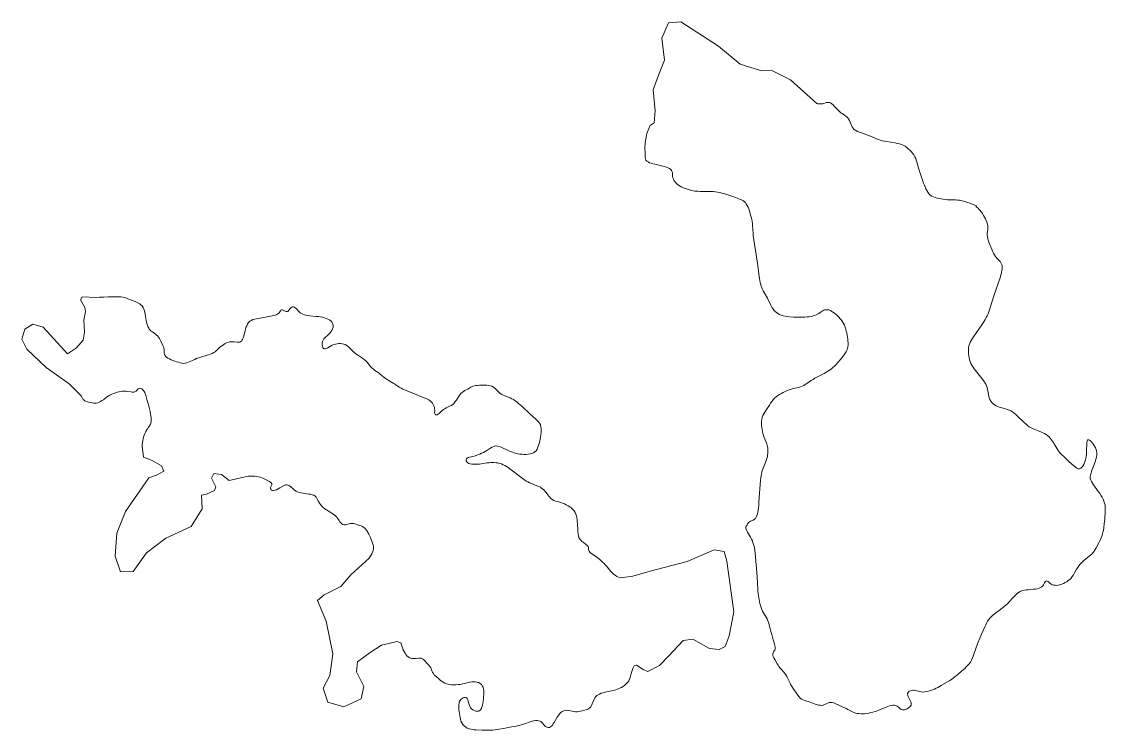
# Model space of a CAD drawing. Header units: metres. Extents: x 793723 to 812165, y 297650 to 314276.
# Drawn here: x 803289 to 804510, y 306993 to 307792 of the extents above; entities that cross this region are included whole.
import ezdxf

# ---------------------------------------------------------------- set-up
doc = ezdxf.new("R2010")
doc.units = ezdxf.units.M

msp = doc.modelspace()

# ---------------------------------------------------------------- linework, layer by layer
at = {"linetype": 'Continuous', "lineweight": 13}
for points in [[(803996.52, 307673.09), (803997.52, 307674.76), (804001.86, 307677.64), (804003.16, 307691.04), (804000.77, 307714.71), (804006.63, 307731.21), (804013.38, 307748.16), (804010.42, 307772.94), (804018.06, 307790.33), (804031.86, 307791.69), (804074.54, 307763.91), (804098.84, 307743.71), (804121.67, 307736.79), (804135.25, 307736.16), (804155.74, 307726.14), (804185.18, 307699.54), (804186.52, 307699.1), (804188.41, 307698.88), (804190.3, 307698.88), (804191.86, 307699.11), (804196.31, 307700.45), (804197.75, 307700.67), (804199.2, 307700.56), (804200.76, 307700.02), (804202.21, 307699.02), (804203.66, 307697.81), (804204.99, 307696.48), (804209.35, 307691.74), (804210.91, 307690.3), (804212.47, 307688.98), (804213.81, 307687.98), (804216.59, 307686.11), (804218.26, 307684.9), (804219.71, 307683.46), (804220.94, 307682.02), (804221.95, 307680.26), (804222.73, 307678.38), (804224.18, 307674.73)], [(804029.28, 307607.44), (804027.94, 307608.54), (804026.6, 307609.76), (804025.49, 307611.08), (804024.59, 307612.41), (804023.7, 307613.95), (804023.03, 307615.5), (804022.69, 307617.27), (804022.46, 307620.81), (804022.12, 307622.47), (804021.56, 307623.91), (804020.56, 307625.01), (804019.22, 307626.01), (804017.55, 307626.78), (804015.66, 307627.55), (804013.65, 307628.21), (804011.54, 307628.75), (804002.74, 307630.84), (804000.52, 307631.38), (803998.51, 307632.04), (803996.62, 307632.7), (803994.95, 307633.59), (803993.5, 307634.47), (803992.49, 307635.68), (803991.93, 307637.01), (803991.71, 307638.45), (803991.71, 307640.11), (803991.7, 307643.65), (803991.35, 307649.18), (803991.35, 307651.06), (803991.56, 307653.16), (803991.78, 307655.16), (803992.77, 307661.47), (803993.21, 307663.46), (803993.65, 307665.45), (803994.31, 307667.56), (803995.75, 307671.32), (803996.52, 307673.09)], [(804224.18, 307674.73), (804224.97, 307673.07), (804226.08, 307671.63), (804227.53, 307670.2), (804229.32, 307669.1), (804231.21, 307667.99), (804233.33, 307667.11), (804235.44, 307666.23), (804244.57, 307663.05), (804246.8, 307662.17), (804252.71, 307659.63), (804254.71, 307658.86), (804256.6, 307658.09), (804259.05, 307657.44), (804261.39, 307657), (804263.84, 307656.45), (804273.63, 307655.03), (804275.97, 307654.49), (804278.31, 307653.94), (804280.65, 307653.28), (804282.77, 307652.4), (804284.77, 307651.19), (804286.67, 307649.86), (804288.34, 307648.43), (804290.01, 307646.77), (804291.68, 307645.12), (804293.13, 307643.24), (804294.47, 307641.36), (804295.7, 307639.37), (804296.71, 307637.38), (804297.38, 307635.61), (804297.94, 307633.84), (804299.51, 307627.87), (804300.19, 307625.55), (804301.64, 307621.02), (804303.1, 307616.48), (804304.78, 307611.95), (804305.56, 307609.74)], [(804109.91, 307576.42), (804109.24, 307578.52), (804108.46, 307580.51), (804107.67, 307582.5), (804106.78, 307584.38), (804105.77, 307586.15), (804104.66, 307587.69), (804103.32, 307589.02), (804101.87, 307590.01), (804100.42, 307590.67), (804098.86, 307591.33), (804095.52, 307592.65), (804091.73, 307594.19), (804089.51, 307594.96), (804087.28, 307595.73), (804085.05, 307596.5), (804080.49, 307597.93), (804078.15, 307598.48), (804075.81, 307599.03), (804073.36, 307599.46), (804071.02, 307599.9), (804068.58, 307600.12), (804066.13, 307600.22), (804063.68, 307600.21), (804056.22, 307600.31), (804053.78, 307600.3), (804051.33, 307600.41), (804049.55, 307600.51), (804047.77, 307600.73), (804045.99, 307600.95), (804043.76, 307601.5), (804041.53, 307602.04), (804039.3, 307602.7), (804037.08, 307603.47), (804035.07, 307604.24), (804032.96, 307605.23), (804031.06, 307606.23), (804029.28, 307607.44)], [(804305.56, 307609.74), (804306.46, 307607.53), (804307.35, 307605.32), (804308.25, 307603.22), (804309.37, 307601.23), (804310.48, 307599.35), (804311.71, 307597.69), (804313.16, 307596.14), (804314.94, 307595.04), (804316.84, 307594.05), (804318.84, 307593.28), (804320.96, 307592.73), (804323.19, 307592.3), (804325.52, 307591.86), (804327.86, 307591.53), (804330.2, 307591.2), (804332.54, 307590.99), (804334.76, 307590.88), (804341.44, 307590.68), (804343.77, 307590.57), (804346.22, 307590.25), (804349.01, 307589.7), (804352.01, 307588.93), (804355.02, 307587.94), (804357.91, 307586.95), (804360.48, 307585.96), (804362.59, 307585.19), (804364.15, 307584.42), (804365.15, 307583.87), (804365.38, 307583.65), (804365.04, 307583.54), (804364.82, 307583.43), (804364.82, 307583.21), (804365.05, 307582.88), (804366.16, 307581.99), (804367.05, 307581.33), (804368.06, 307580.34), (804369.17, 307579.12)], [(804159.26, 307458.68), (804154.36, 307459), (804151.91, 307459.22), (804149.57, 307459.54), (804147.24, 307459.98), (804145.01, 307460.64), (804143, 307461.52), (804141.22, 307462.51), (804139.66, 307463.62), (804138.21, 307465.05), (804136.87, 307466.49), (804135.64, 307468.14), (804134.53, 307469.91), (804133.52, 307471.9), (804129.61, 307479.86), (804128.49, 307481.96), (804124.92, 307488.37), (804123.8, 307490.58), (804122.9, 307492.79), (804122.12, 307495.11), (804121.56, 307497.44), (804120.99, 307499.76), (804120.66, 307502.19), (804119.98, 307507.06), (804118.73, 307516.9), (804118.05, 307521.77), (804117.37, 307526.53), (804114.89, 307540.91), (804114.1, 307545.67), (804113.53, 307550.53), (804113.31, 307552.86), (804112.73, 307561.93), (804112.61, 307564.25), (804112.27, 307566.47), (804111.93, 307568.46), (804111.6, 307570.45), (804111.03, 307572.44), (804109.91, 307576.42)], [(804369.17, 307579.12), (804370.51, 307577.24), (804371.96, 307575.26), (804373.19, 307573.16), (804374.31, 307571.28), (804375.31, 307569.4), (804376.32, 307567.52), (804377.1, 307565.53), (804377.66, 307563.54), (804378, 307561.55), (804378.12, 307559.45), (804377.9, 307557.45), (804377.47, 307553.25), (804377.47, 307551.03), (804377.7, 307549.15), (804378.04, 307547.16), (804378.6, 307545.17), (804379.27, 307543.18), (804379.94, 307541.19), (804382.4, 307535), (804383.41, 307532.79), (804384.31, 307530.69), (804385.42, 307528.7), (804386.65, 307526.82), (804387.88, 307525.27), (804390.56, 307522.63), (804391.78, 307521.19), (804392.79, 307519.86), (804393.57, 307518.32), (804394.02, 307516.66), (804394.13, 307514.89), (804394.14, 307513.01), (804393.81, 307511.01), (804393.48, 307509.02), (804392.93, 307507.03), (804392.38, 307504.92), (804391.83, 307502.93), (804390.39, 307498.61)], [(804390.39, 307498.61), (804386.63, 307487.87), (804385.19, 307483.55), (804383.65, 307478.79), (804381.55, 307471.59), (804380, 307466.94), (804379.23, 307464.61), (804378.34, 307462.29), (804377.35, 307460.07), (804376.24, 307457.97), (804375.02, 307455.97), (804373.8, 307453.87), (804371.25, 307449.99), (804364.38, 307440.12), (804361.71, 307436.24), (804360.38, 307434.25), (804359.27, 307432.25), (804358.17, 307430.26), (804357.28, 307428.16), (804356.62, 307426.05), (804356.29, 307423.84), (804356.07, 307421.73), (804356.08, 307419.41), (804356.31, 307417.2), (804356.53, 307414.98), (804356.98, 307412.77), (804357.54, 307410.56), (804358.22, 307408.46), (804359, 307406.36), (804360.12, 307404.26), (804361.35, 307402.27), (804362.69, 307400.28), (804364.14, 307398.4), (804370.28, 307390.89), (804371.73, 307389.02), (804373.18, 307387.03), (804374.41, 307385.15), (804375.63, 307383.05)], [(803360.97, 307465.02), (803360.19, 307469.45), (803355.27, 307478.07), (803357.15, 307481.39), (803373.29, 307480.77), (803376.74, 307480.99), (803381.52, 307481.23), (803386.31, 307481.46), (803391.09, 307481.58), (803393.54, 307481.59), (803395.88, 307481.59), (803398.32, 307481.49), (803400.55, 307481.38), (803402.89, 307481.05), (803405.11, 307480.51), (803406.89, 307479.96), (803408.68, 307479.3), (803416.81, 307476), (803418.92, 307475.12), (803420.48, 307474.35), (803421.93, 307473.46), (803423.27, 307472.47), (803424.61, 307471.15), (803425.61, 307469.49), (803426.51, 307467.72), (803427.18, 307465.73), (803427.63, 307463.74), (803428.65, 307457.21), (803429.1, 307455.22), (803429.54, 307453.23), (803429.99, 307451.35), (803430.56, 307449.47), (803431.23, 307447.81), (803432.01, 307446.15), (803432.68, 307445.05), (803433.46, 307444.05), (803434.69, 307442.84), (803436.14, 307441.85)], [(803553.49, 307456.73), (803555.72, 307457.17), (803569.29, 307459.53), (803571.4, 307459.87), (803573.18, 307460.31), (803574.96, 307460.76), (803576.52, 307461.43), (803577.74, 307462.09), (803578.52, 307462.76), (803579.18, 307463.54), (803579.96, 307464.64), (803580.62, 307465.64), (803581.18, 307466.53), (803581.84, 307466.97), (803582.73, 307466.97), (803583.63, 307466.53), (803585.74, 307465.32), (803586.75, 307464.88), (803587.86, 307464.77), (803588.53, 307465), (803589.08, 307465.44), (803589.97, 307466.22), (803591.52, 307468.1), (803592.41, 307468.99), (803593.3, 307469.77), (803594.3, 307470.1), (803595.3, 307470.1), (803596.3, 307469.77), (803597.31, 307469.11), (803598.42, 307468.23), (803601.66, 307464.69), (803602.88, 307463.48), (803604.22, 307462.49), (803605.78, 307461.72), (803607.67, 307461.06), (803609.57, 307460.62), (803611.57, 307460.29), (803613.68, 307460.07)], [(803400.57, 307374.82), (803398.57, 307374.37), (803396.57, 307373.81), (803394.46, 307373.14), (803392.46, 307372.47), (803390.34, 307371.58), (803388.34, 307370.58), (803386.45, 307369.58), (803384.56, 307368.36), (803380.9, 307365.48), (803379.34, 307364.37), (803377.79, 307363.37), (803376.23, 307362.59), (803374.56, 307362.03), (803372.45, 307361.69), (803370.34, 307361.69), (803368.22, 307361.8), (803366.11, 307362.23), (803363.99, 307362.78), (803361.99, 307363.44), (803360.21, 307364.32), (803359.2, 307365.09), (803358.31, 307365.87), (803357.42, 307367.08), (803356.08, 307369.73), (803342.47, 307383.31), (803316.39, 307401.84), (803294.64, 307422.49), (803288.83, 307433.65), (803292.37, 307445.06), (803301.25, 307450.5), (803312.95, 307447.21), (803340.39, 307417.06), (803350.61, 307423.94), (803358.27, 307432.48), (803359.58, 307441.45), (803358.77, 307454.95), (803360.97, 307465.02)], [(803613.68, 307460.07), (803620.92, 307459.43), (803623.37, 307459.21), (803625.82, 307458.89), (803628.15, 307458.45), (803630.27, 307457.9), (803632.27, 307457.13), (803634.17, 307456.25), (803636.06, 307455.15), (803637.62, 307453.93), (803638.96, 307452.5), (803639.74, 307450.95), (803640.08, 307449.29), (803639.86, 307447.41), (803639.31, 307445.53), (803638.42, 307443.64), (803637.32, 307441.87), (803635.98, 307440.21), (803634.65, 307438.88), (803630.66, 307435.22), (803629.43, 307434), (803628.55, 307432.67), (803627.88, 307431), (803627.55, 307429.23), (803627.56, 307427.57), (803627.9, 307425.91), (803628.34, 307424.48), (803629.01, 307423.37), (803629.91, 307422.71), (803631.02, 307422.71), (803632.35, 307423.16), (803633.8, 307423.94), (803637.02, 307425.82), (803638.8, 307426.82), (803640.58, 307427.6), (803642.47, 307428.16), (803644.36, 307428.5), (803646.25, 307428.72)], [(804220.07, 307433.81), (804219.73, 307436.14), (804219.39, 307438.35), (804218.94, 307440.67), (804218.49, 307442.88), (804217.82, 307445.09), (804217.14, 307447.31), (804216.36, 307449.41), (804215.35, 307451.4), (804214.24, 307453.28), (804213.01, 307455.04), (804211.56, 307456.7), (804210.11, 307458.36), (804208.55, 307459.9), (804207.1, 307461.34), (804205.65, 307462.66), (804203.98, 307463.87), (804202.19, 307465.09), (804200.52, 307465.97), (804198.74, 307466.63), (804197.07, 307466.96), (804195.51, 307466.95), (804193.96, 307466.73), (804192.51, 307466.17), (804191.29, 307465.39), (804188.84, 307463.62), (804187.51, 307462.73), (804186.07, 307461.84), (804184.4, 307461.06), (804182.73, 307460.4), (804180.95, 307459.84), (804178.73, 307459.28), (804176.39, 307458.94), (804174.06, 307458.72), (804171.61, 307458.6), (804166.71, 307458.59), (804164.15, 307458.58), (804159.26, 307458.68)], [(803497.84, 307415.54), (803499.84, 307416.21), (803501.73, 307416.88), (803503.51, 307417.66), (803505.29, 307418.55), (803506.85, 307419.55), (803508.07, 307420.66), (803510.4, 307422.99), (803511.84, 307424.21), (803513.4, 307425.43), (803515.06, 307426.65), (803516.62, 307427.65), (803518.17, 307428.65), (803519.73, 307429.43), (803521.4, 307430.09), (803523.07, 307430.54), (803524.85, 307430.77), (803526.51, 307430.88), (803528.41, 307430.77), (803531.86, 307430.34), (803533.41, 307430.23), (803534.75, 307430.35), (803535.97, 307430.9), (803536.64, 307431.46), (803537.19, 307432.12), (803537.75, 307433.23), (803538.3, 307434.56), (803538.74, 307435.89), (803541.06, 307444.52), (803541.72, 307446.74), (803542.61, 307448.84), (803543.49, 307450.73), (803544.6, 307452.5), (803545.93, 307453.94), (803547.6, 307454.94), (803549.38, 307455.72), (803551.38, 307456.28), (803553.49, 307456.73)], [(803436.14, 307441.85), (803437.7, 307440.86), (803439.26, 307439.75), (803440.59, 307438.65), (803441.93, 307437.43), (803443.16, 307436), (803444.16, 307434.56), (803445.06, 307433.02), (803445.84, 307431.47), (803448.08, 307426.72), (803448.75, 307425.17), (803449.2, 307423.51), (803449.53, 307422.29), (803449.65, 307421.08), (803449.65, 307418.31), (803449.77, 307416.98), (803450.11, 307415.76), (803450.89, 307414.55), (803452.11, 307413.45), (803453.67, 307412.45), (803455.35, 307411.46), (803457.24, 307410.58), (803459.24, 307409.81), (803461.36, 307409.04), (803463.48, 307408.27), (803465.48, 307407.61), (803467.37, 307407.06), (803469.38, 307406.62), (803471.27, 307406.41), (803473.16, 307406.52), (803474.94, 307406.97), (803476.83, 307407.64), (803478.61, 307408.42), (803482.28, 307410.2), (803484.05, 307410.97), (803485.94, 307411.75), (803489.84, 307413.09), (803497.84, 307415.54)], [(804145.32, 307372.56), (804147.44, 307373.67), (804149.66, 307374.67), (804151.77, 307375.67), (804153.99, 307376.56), (804156.22, 307377.23), (804158.44, 307377.9), (804164.78, 307379.35), (804166.78, 307379.91), (804168.67, 307380.69), (804170.45, 307381.47), (804172.23, 307382.47), (804173.9, 307383.58), (804179.01, 307387.13), (804181.01, 307388.35), (804183.01, 307389.57), (804185.12, 307390.69), (804193.56, 307395.13), (804195.56, 307396.24), (804197.68, 307397.46), (804199.68, 307398.69), (804201.56, 307400.02), (804203.34, 307401.68), (804205.12, 307403.35), (804206.89, 307405.12), (804208.56, 307406.9), (804211.78, 307410.67), (804214.77, 307414.44), (804215.99, 307416.1), (804217.21, 307417.76), (804218.21, 307419.42), (804219.1, 307421.2), (804219.76, 307422.97), (804220.2, 307425.07), (804220.42, 307427.17), (804220.41, 307429.39), (804220.3, 307431.6), (804220.07, 307433.81)], [(803646.25, 307428.72), (803648.25, 307428.73), (803650.14, 307428.62), (803651.92, 307428.18), (803653.71, 307427.63), (803655.49, 307426.53), (803657.27, 307425.21), (803658.95, 307423.66), (803662.18, 307420.35), (803663.85, 307418.8), (803665.64, 307417.26), (803667.53, 307415.94), (803673.21, 307412.19), (803675.11, 307410.86), (803676.78, 307409.43), (803678.23, 307407.88), (803682.25, 307402.91), (803683.7, 307401.25), (803685.37, 307399.82), (803687.04, 307398.5), (803690.72, 307395.96), (803692.51, 307394.53), (803697.97, 307390.22), (803699.86, 307388.9), (803701.87, 307387.58), (803703.87, 307386.25), (803708.55, 307383.61), (803710.56, 307382.39), (803714.57, 307379.75), (803716.58, 307378.54), (803718.58, 307377.43), (803720.03, 307376.77), (803721.37, 307376.22), (803724.26, 307375.12), (803728.72, 307373.36), (803735.4, 307370.5), (803739.74, 307368.63), (803744.76, 307366.65)], [(803431.82, 307334.39), (803432.82, 307335.61), (803433.49, 307336.72), (803434.04, 307337.82), (803434.37, 307339.15), (803434.7, 307341.03), (803434.81, 307343.14), (803434.69, 307345.24), (803434.35, 307347.45), (803434.01, 307349.66), (803433.56, 307351.99), (803432.44, 307356.63), (803431.32, 307361.28), (803430.08, 307365.81), (803428.74, 307370.12), (803428.06, 307372.11), (803427.5, 307373.44), (803426.94, 307374.66), (803426.27, 307375.76), (803425.38, 307376.76), (803424.27, 307377.53), (803423.26, 307378.08), (803422.15, 307378.3), (803421.26, 307378.18), (803420.26, 307377.74), (803419.48, 307376.96), (803418.71, 307375.97), (803417.93, 307375.08), (803417.26, 307374.63), (803416.49, 307374.3), (803415.15, 307373.97), (803413.7, 307373.96), (803412.04, 307374.18), (803408.47, 307374.84), (803406.58, 307375.05), (803404.58, 307375.16), (803402.58, 307375.04), (803400.57, 307374.82)], [(803744.76, 307366.65), (803746.43, 307365.99), (803747.88, 307365.22), (803749.32, 307364.34), (803750.66, 307363.12), (803751.89, 307361.69), (803752.78, 307360.14), (803753.57, 307358.48), (803754.13, 307356.82), (803754.35, 307355.16), (803754.47, 307353.72), (803754.36, 307351.07), (803754.48, 307350.07), (803754.81, 307349.19), (803755.48, 307348.53), (803756.26, 307348.31), (803757.26, 307348.53), (803758.37, 307349.09), (803759.59, 307349.97), (803760.7, 307350.97), (803763.04, 307353.19), (803764.26, 307354.3), (803765.7, 307355.3), (803767.48, 307356.3), (803771.26, 307358.08), (803773.04, 307359.08), (803774.82, 307360.19), (803776.26, 307361.63), (803777.59, 307363.29), (803778.92, 307365.07), (803781.25, 307368.84), (803782.47, 307370.61), (803783.8, 307372.27), (803785.24, 307373.71), (803786.8, 307374.82), (803788.47, 307375.71), (803791.8, 307377.49), (803795.13, 307379.49)], [(803795.13, 307379.49), (803796.91, 307380.27), (803798.8, 307380.94), (803800.8, 307381.39), (803802.81, 307381.61), (803804.92, 307381.84), (803807.03, 307381.95), (803809.15, 307381.96), (803811.26, 307381.96), (803813.38, 307381.75), (803815.38, 307381.53), (803817.27, 307381.09), (803819.05, 307380.54), (803820.73, 307379.77), (803822.4, 307378.56), (803823.85, 307377.12), (803826.75, 307374.03), (803828.42, 307372.6), (803829.98, 307371.49), (803831.76, 307370.61), (803833.55, 307369.73), (803839.45, 307367.42), (803841.34, 307366.54), (803843.24, 307365.55), (803845.13, 307364.23), (803847.14, 307362.9), (803848.92, 307361.36), (803850.7, 307359.81), (803852.6, 307358.16), (803862.08, 307349.33), (803868.55, 307343.48), (803870.11, 307342.04), (803871.56, 307340.49), (803872.67, 307338.84), (803873.68, 307337.07), (803874.24, 307335.08), (803874.58, 307332.87), (803874.58, 307330.54)], [(804124.82, 307288.41), (804127.37, 307294.83), (804128.25, 307296.94), (804128.91, 307299.15), (804129.47, 307301.25), (804129.8, 307303.14), (804129.9, 307304.91), (804130.01, 307306.68), (804130.01, 307308.45), (804129.89, 307310.66), (804129.55, 307312.65), (804129.21, 307314.2), (804128.88, 307315.75), (804128.2, 307317.52), (804125.97, 307322.71), (804125.18, 307324.93), (804124.51, 307327.25), (804124.06, 307329.57), (804123.61, 307331.89), (804123.27, 307334.22), (804123.04, 307336.65), (804122.93, 307338.97), (804123.03, 307341.19), (804123.25, 307343.51), (804123.8, 307345.62), (804124.57, 307347.61), (804125.57, 307349.6), (804126.79, 307351.49), (804129.34, 307355.37), (804131.78, 307359.47), (804133, 307361.46), (804134.44, 307363.46), (804135.88, 307365.23), (804137.66, 307367), (804139.44, 307368.56), (804141.32, 307370.11), (804143.32, 307371.33), (804145.32, 307372.56)], [(804375.63, 307383.05), (804376.53, 307381.06), (804377.2, 307379.18), (804377.65, 307377.41), (804378.1, 307375.53), (804378.78, 307371.44), (804379.23, 307369.33), (804379.68, 307367.45), (804380.35, 307365.58), (804381.35, 307363.81), (804382.47, 307362.26), (804383.92, 307360.83), (804385.48, 307359.61), (804387.38, 307358.62), (804389.27, 307357.85), (804391.38, 307357.08), (804397.84, 307355.21), (804399.96, 307354.55), (804401.96, 307353.78), (804403.97, 307352.79), (804405.86, 307351.69), (804407.76, 307350.37), (804409.43, 307348.93), (804411.1, 307347.39), (804412.78, 307345.73), (804417.79, 307340.87), (804419.47, 307339.33), (804421.14, 307337.78), (804422.92, 307336.35), (804424.82, 307335.03), (804426.82, 307333.81), (804428.94, 307332.82), (804431.17, 307331.83), (804437.74, 307329.19), (804439.86, 307328.2), (804441.86, 307327.21), (804443.87, 307326.11), (804445.65, 307324.78)], [(803546.56, 307279.1), (803544.22, 307279.1), (803522.87, 307274.51), (803513.95, 307281.13), (803505.61, 307282.11), (803502.95, 307277.01), (803507.87, 307267.28), (803506.21, 307263.07), (803497.09, 307258.85), (803491.42, 307257.84), (803492.46, 307242.46), (803479.82, 307222.62), (803451.25, 307209.5), (803429.59, 307192.96), (803414.62, 307171.68), (803400.38, 307171.2), (803394.33, 307189.12), (803396.05, 307215.02), (803405.89, 307239.27), (803432.29, 307277.4), (803440.96, 307280.41), (803449.07, 307284.85), (803446.61, 307290.71), (803435.91, 307296.88), (803426, 307300.73), (803424.53, 307313.12), (803424.75, 307315.23), (803424.96, 307317.22), (803425.29, 307319.21), (803425.73, 307321.21), (803426.28, 307323.2), (803427.06, 307325.3), (803427.72, 307327.19), (803428.72, 307329.62), (803429.38, 307330.84), (803429.94, 307331.95), (803430.94, 307333.17), (803431.82, 307334.39)], [(803874.58, 307330.54), (803874.37, 307328.22), (803874.15, 307325.78), (803873.82, 307323.46), (803873.38, 307321.02), (803872.83, 307318.59), (803872.28, 307316.26), (803871.62, 307313.94), (803870.84, 307311.83), (803869.96, 307309.73), (803868.85, 307307.95), (803867.52, 307306.51), (803865.96, 307305.51), (803864.07, 307304.85), (803862.07, 307304.29), (803859.85, 307304.06), (803857.62, 307303.83), (803855.28, 307303.83), (803852.95, 307303.93), (803850.61, 307304.15), (803848.27, 307304.48), (803846.16, 307304.91), (803844.15, 307305.57), (803842.04, 307306.23), (803840.03, 307307), (803838.03, 307307.77), (803835.91, 307308.87), (803831.57, 307310.97), (803829.45, 307311.85), (803827.45, 307312.62), (803825.44, 307313.17), (803823.44, 307313.27), (803821.77, 307312.94), (803820.1, 307312.27), (803818.44, 307311.38), (803816.77, 307310.38), (803813.21, 307308.16), (803811.32, 307307.05)], [(804445.65, 307324.78), (804447.1, 307323.46), (804448.33, 307322.02), (804449.55, 307320.48), (804450.67, 307318.93), (804451.9, 307317.27), (804453.01, 307315.61), (804454.02, 307313.74), (804456.14, 307310.09), (804457.26, 307308.32), (804458.49, 307306.55), (804459.94, 307304.9), (804461.5, 307303.24), (804463.17, 307301.69), (804468.3, 307297.06), (804473.65, 307292.2), (804475.33, 307290.77), (804476.89, 307289.44), (804478.56, 307288.34), (804480.01, 307287.68), (804481.45, 307287.57), (804482.79, 307288.13), (804484.01, 307289.24), (804485.23, 307290.68), (804486.23, 307292.45), (804487.11, 307294.56), (804487.89, 307296.66), (804488.44, 307298.99), (804488.77, 307301.42), (804489.09, 307303.86), (804489.31, 307306.29), (804489.42, 307308.73), (804489.62, 307315.26), (804489.73, 307317.03), (804489.95, 307318.58), (804490.39, 307319.8), (804490.95, 307320.35), (804491.73, 307320.35)], [(804491.73, 307320.35), (804492.62, 307319.91), (804493.73, 307318.92), (804494.85, 307317.81), (804496.08, 307316.38), (804497.19, 307314.83), (804498.31, 307313.06), (804499.31, 307311.3), (804500.1, 307309.42), (804500.66, 307307.54), (804500.89, 307305.32), (804500.78, 307303), (804500.45, 307300.67), (804499.9, 307298.35), (804499.24, 307296.02), (804498.46, 307293.7), (804497.69, 307291.37), (804495.04, 307284.84), (804494.37, 307282.73), (804493.82, 307280.74), (804493.49, 307278.64), (804493.5, 307276.76), (804494.06, 307274.88), (804494.84, 307273.11), (804495.96, 307271.34), (804497.19, 307269.46), (804502.77, 307261.62), (804504.22, 307259.63), (804505.56, 307257.53), (804506.79, 307255.43), (804507.91, 307253.33), (804508.91, 307251.12), (804509.7, 307248.91), (804510.15, 307246.7), (804510.49, 307244.48), (804510.49, 307242.16), (804510.5, 307239.84), (804510.39, 307237.51)], [(803811.32, 307307.05), (803809.32, 307306.05), (803807.32, 307305.05), (803805.21, 307304.05), (803803.21, 307303.27), (803801.1, 307302.49), (803799.1, 307301.93), (803793.65, 307300.7), (803792.2, 307300.14), (803790.98, 307299.59), (803790.2, 307298.81), (803789.76, 307297.7), (803789.98, 307296.48), (803790.54, 307295.38), (803791.66, 307294.28), (803793, 307293.61), (803794.55, 307293.18), (803796.45, 307292.85), (803798.45, 307292.74), (803800.45, 307292.64), (803802.68, 307292.75), (803804.79, 307292.87), (803807.02, 307293.2), (803813.69, 307294.22), (803815.58, 307294.44), (803817.58, 307294.56), (803819.48, 307294.67), (803821.59, 307294.68), (803823.7, 307294.46), (803825.82, 307294.13), (803827.82, 307293.7), (803829.83, 307293.04), (803831.72, 307292.16), (803833.62, 307291.16), (803835.51, 307290.06), (803837.4, 307288.85), (803840.75, 307286.42), (803853.01, 307277.04)], [(804112.55, 307206.38), (804111.66, 307208.26), (804110.65, 307210.36), (804109.42, 307212.35), (804107.19, 307216.11), (804106.29, 307217.76), (804105.62, 307219.31), (804105.17, 307220.64), (804105.17, 307221.63), (804105.39, 307222.3), (804105.61, 307222.85), (804106.39, 307223.74), (804106.72, 307224.4), (804107.28, 307225.62), (804107.72, 307226.29), (804108.16, 307226.84), (804109.27, 307227.62), (804110.61, 307228.4), (804113.39, 307229.73), (804114.83, 307230.62), (804115.94, 307231.62), (804116.94, 307233.06), (804117.71, 307234.83), (804118.38, 307236.82), (804118.82, 307238.93), (804119.15, 307241.03), (804119.47, 307243.36), (804119.69, 307245.68), (804120.01, 307250.44), (804120.87, 307265.05), (804121.3, 307269.92), (804121.74, 307274.68), (804121.96, 307277.11), (804122.4, 307279.44), (804122.83, 307281.76), (804123.39, 307284.09), (804124.05, 307286.3), (804124.82, 307288.41)], [(803590.76, 307268.47), (803589.42, 307269.24), (803587.98, 307269.57), (803586.42, 307269.46), (803584.86, 307268.79), (803583.19, 307267.9), (803579.75, 307265.9), (803577.97, 307264.9), (803576.19, 307264.01), (803574.53, 307263.34), (803572.86, 307263.01), (803571.52, 307263.11), (803570.63, 307263.44), (803569.96, 307264.11), (803569.52, 307264.88), (803569.18, 307265.65), (803569.29, 307266.43), (803569.62, 307267.2), (803570.62, 307268.76), (803570.95, 307269.53), (803570.73, 307270.53), (803570.17, 307271.63), (803569.28, 307272.63), (803568.05, 307273.4), (803566.71, 307274.06), (803563.82, 307275.49), (803561.59, 307276.59), (803559.81, 307277.36), (803557.91, 307278.02), (803555.91, 307278.46), (803553.79, 307278.9), (803551.79, 307279.11), (803550.01, 307279.11), (803546.56, 307279.1)], [(803853.01, 307277.04), (803856.13, 307274.73), (803857.69, 307273.62), (803859.36, 307272.74), (803861.37, 307271.75), (803863.48, 307270.87), (803869.72, 307268.45), (803871.73, 307267.68), (803873.62, 307266.69), (803875.4, 307265.48), (803877.07, 307264.04), (803878.52, 307262.39), (803879.98, 307260.73), (803882.65, 307257.19), (803884.1, 307255.54), (803885.55, 307253.99), (803887.23, 307252.78), (803888.9, 307251.9), (803890.68, 307251.24), (803892.57, 307250.58), (803896.58, 307249.59), (803898.47, 307248.93), (803900.7, 307248.05), (803902.82, 307247.06), (803904.82, 307245.96), (803906.72, 307244.63), (803908.61, 307243.31), (803910.29, 307241.77), (803911.74, 307240.11), (803912.96, 307238.34), (803913.75, 307236.46), (803914.42, 307234.47), (803914.76, 307232.37), (803915.1, 307230.16), (803915.21, 307227.94), (803915.44, 307225.62), (803915.68, 307218.65), (803915.8, 307216.33)], [(803655.4, 307224.69), (803653.84, 307224.35), (803652.4, 307224.46), (803651.06, 307224.9), (803649.83, 307225.67), (803648.72, 307226.66), (803647.6, 307227.88), (803646.71, 307229.2), (803645.03, 307231.97), (803643.92, 307233.4), (803642.69, 307234.62), (803641.24, 307235.72), (803639.68, 307236.71), (803634.56, 307239.8), (803632.55, 307241.12), (803630.66, 307242.56), (803628.87, 307243.99), (803627.2, 307245.54), (803625.64, 307247.19), (803624.41, 307248.85), (803623.4, 307250.62), (803621.73, 307254.05), (803620.83, 307255.59), (803619.72, 307256.81), (803618.27, 307257.8), (803616.49, 307258.35), (803614.59, 307258.79), (803612.48, 307259.11), (803608.14, 307259.66), (803606.02, 307259.98), (803603.91, 307260.42), (803601.79, 307260.97), (803599.9, 307261.63), (803598.12, 307262.51), (803596.45, 307263.61), (803595, 307264.83), (803592.21, 307267.37), (803590.76, 307268.47)], [(803634.16, 307024.46), (803628.67, 307040.27), (803636.32, 307054.67), (803639.71, 307079.02), (803632.17, 307115.64), (803622.33, 307139.18), (803629.99, 307145.51), (803648.77, 307154.96), (803660.09, 307168.04), (803680.75, 307186.79), (803681.41, 307187.9), (803682.63, 307189.78), (803683.63, 307191.67), (803684.4, 307193.55), (803685.07, 307195.54), (803685.28, 307197.53), (803685.28, 307199.64), (803684.94, 307201.74), (803684.38, 307203.73), (803683.59, 307205.83), (803682.81, 307207.93), (803681.92, 307210.03), (803680.02, 307214.01), (803679.23, 307215.56), (803678.56, 307216.88), (803677.33, 307218.65), (803676.11, 307220.2), (803674.66, 307221.41), (803673.1, 307222.41), (803671.43, 307223.07), (803669.76, 307223.73), (803666.3, 307224.93), (803664.52, 307225.37), (803662.85, 307225.81), (803661.07, 307225.92), (803659.63, 307225.8), (803658.18, 307225.47), (803655.4, 307224.69)], [(804510.39, 307237.51), (804510.07, 307232.75), (804509.85, 307230.32), (804509.3, 307225.56), (804508.65, 307220.8), (804508.32, 307218.47), (804507.77, 307216.15), (804507.22, 307213.93), (804506.56, 307211.72), (804505.78, 307209.72), (804505.01, 307207.84), (804503.12, 307204.07), (804500.13, 307198.31), (804499.02, 307196.54), (804497.92, 307194.66), (804496.7, 307192.99), (804495.25, 307191.44), (804493.7, 307190), (804492.03, 307188.56), (804486.81, 307184.56), (804485.15, 307183.12), (804483.48, 307181.68), (804482.04, 307180.12), (804480.59, 307178.24), (804479.38, 307176.24), (804478.16, 307174.25), (804475.83, 307170.15), (804474.61, 307168.04), (804473.28, 307166.16), (804471.84, 307164.39), (804470.39, 307162.83), (804468.73, 307161.5), (804466.95, 307160.28), (804465.17, 307159.17), (804463.28, 307158.28), (804461.39, 307157.39), (804459.39, 307156.72), (804457.5, 307156.27)], [(803915.8, 307216.33), (803916.14, 307214.11), (803916.47, 307212.01), (803917.04, 307210.02), (803917.93, 307208.36), (803919.05, 307206.93), (803920.27, 307205.71), (803921.72, 307204.72), (803924.51, 307202.74), (803925.73, 307201.85), (803926.85, 307200.86), (803927.52, 307199.87), (803927.85, 307198.87), (803927.97, 307197.76), (803927.97, 307196.66), (803928.08, 307195.55), (803928.53, 307194.56), (803929.42, 307193.45), (803930.65, 307192.46), (803935.78, 307189.15), (803937.23, 307188.05), (803938.79, 307186.83), (803940.35, 307185.51), (803941.8, 307184.07), (803943.58, 307182.42), (803945.37, 307180.65), (803947.04, 307178.89), (803948.71, 307177.12), (803950.39, 307175.24), (803953.18, 307171.93), (803954.63, 307170.38), (803956.19, 307168.84), (803957.86, 307167.51), (803959.75, 307166.3), (803961.65, 307165.31), (803963.43, 307164.43), (803977.67, 307166.45), (803997.46, 307172.25)], [(804138.31, 307083.83), (804138.42, 307084.49), (804138.42, 307085.38), (804138.2, 307086.48), (804137.52, 307089.36), (804136.74, 307092.9), (804136.18, 307094.78), (804134.38, 307100.75), (804133.82, 307102.96), (804132.02, 307109.71), (804131.46, 307111.92), (804130.79, 307114.13), (804130.01, 307116.23), (804129.11, 307118.33), (804128.22, 307120.1), (804125.09, 307125.3), (804124.08, 307127.06), (804123.19, 307129.05), (804122.4, 307131.26), (804121.73, 307133.37), (804121.17, 307135.69), (804120.61, 307137.9), (804120.16, 307140.22), (804119.82, 307142.55), (804119.48, 307144.76), (804119.14, 307147.08), (804118.91, 307149.52), (804118.8, 307151.73), (804118.45, 307158.59), (804117.98, 307165.78), (804117.18, 307175.3), (804115.7, 307191.89), (804115.24, 307196.09), (804114.91, 307198.2), (804114.46, 307200.3), (804113.89, 307202.29), (804113.22, 307204.39), (804112.55, 307206.38)], [(803997.46, 307172.25), (804038.94, 307182.97), (804069.51, 307196.1), (804080.64, 307194.24), (804083.67, 307183.3), (804091.59, 307126.1), (804086.43, 307099.2), (804082, 307087.13), (804075, 307083.9), (804064.2, 307084.76), (804045.37, 307095.45), (804034.7, 307094.1), (804018.27, 307076.69), (804007.94, 307065.93), (803994.83, 307059.04), (803989.48, 307061.35), (803981.79, 307066.09), (803979.24, 307065.42), (803978.24, 307063.32), (803977.36, 307061.21), (803976.58, 307059), (803975.92, 307056.78), (803974.71, 307052.35), (803974.04, 307050.25), (803973.16, 307048.37), (803971.94, 307046.59), (803970.38, 307045.04), (803968.72, 307043.6), (803966.94, 307042.27), (803964.94, 307041.05), (803962.94, 307040.04), (803960.72, 307039.04), (803958.49, 307038.37), (803956.16, 307037.7), (803953.82, 307037.15), (803946.7, 307035.69), (803944.37, 307035.13), (803942.25, 307034.46)], [(804457.5, 307156.27), (804455.72, 307156.05), (804453.94, 307156.16), (804452.27, 307156.37), (804450.71, 307156.81), (804449.26, 307157.58), (804448.04, 307158.58), (804445.92, 307160.34), (804444.92, 307160.89), (804444.14, 307161.11), (804443.36, 307160.78), (804442.69, 307160), (804442.03, 307159.01), (804440.81, 307156.68), (804440.03, 307155.46), (804439.03, 307154.46), (804437.59, 307153.57), (804435.92, 307152.91), (804433.92, 307152.35), (804431.81, 307152.01), (804429.58, 307151.67), (804423.35, 307151.22), (804421.24, 307150.99), (804419.24, 307150.76), (804417.23, 307150.21), (804415.34, 307149.54), (804413.45, 307148.54), (804411.57, 307147.2), (804409.9, 307145.65), (804408.24, 307143.99), (804406.57, 307142.32), (804401.8, 307137), (804400.13, 307135.23), (804398.36, 307133.67), (804396.58, 307132.23), (804392.14, 307129.01), (804387.03, 307125.13), (804385.25, 307123.79)], [(804385.25, 307123.79), (804383.58, 307122.35), (804381.92, 307120.8), (804380.47, 307119.25), (804379.03, 307117.47), (804377.81, 307115.59), (804376.7, 307113.59), (804375.6, 307111.6), (804374.49, 307109.49), (804372.61, 307105.29), (804370.72, 307100.97), (804368.95, 307096.65), (804367.3, 307092.22), (804366.41, 307090.11), (804362.43, 307078.37), (804361.55, 307076.16), (804360.55, 307073.83), (804359.55, 307071.73), (804358.33, 307069.62), (804356.89, 307067.74), (804355.45, 307065.96), (804353.78, 307064.19), (804352.01, 307062.52), (804350.23, 307060.86), (804348.46, 307059.2), (804344.68, 307056.09), (804342.79, 307054.53), (804340.79, 307052.98), (804338.9, 307051.54), (804336.9, 307050.09), (804335.02, 307048.87), (804325.57, 307043.1), (804323.68, 307042.1), (804321.79, 307040.99), (804319.9, 307040.1), (804317.79, 307039.09), (804315.68, 307038.32), (804313.45, 307037.54)], [(803753.93, 307055.39), (803753.04, 307056.6), (803752.03, 307058.26), (803751.25, 307059.92), (803750.47, 307062.13), (803750.02, 307063.23), (803749.13, 307064.67), (803748.01, 307066), (803746.78, 307067.32), (803743.1, 307071.3), (803741.88, 307072.4), (803740.54, 307073.39), (803739.2, 307073.94), (803737.87, 307074.16), (803736.53, 307074.05), (803733.53, 307073.71), (803731.97, 307073.48), (803730.41, 307073.48), (803728.85, 307073.59), (803727.3, 307074.03), (803725.85, 307074.69), (803724.51, 307075.57), (803723.17, 307076.67), (803722.06, 307078), (803721.05, 307079.54), (803719.93, 307081.42), (803719.04, 307083.52), (803718.14, 307085.73), (803716.24, 307091.37), (803712.12, 307092.91), (803694.55, 307088.78), (803681.77, 307080.45), (803667.44, 307069.79), (803666.13, 307058.72), (803674.4, 307042.03), (803671.54, 307028.19), (803652.2, 307019.3), (803634.16, 307024.46)], [(804188.98, 307020.87), (804187.2, 307021.2), (804185.42, 307021.64), (804183.52, 307022.3), (804179.74, 307023.84), (804177.84, 307024.5), (804171.83, 307026.14), (804169.94, 307026.91), (804168.15, 307027.79), (804166.59, 307029.01), (804165.25, 307030.55), (804163.92, 307032.21), (804162.69, 307033.98), (804157.89, 307040.94), (804156.77, 307042.71), (804155.76, 307044.36), (804155.09, 307045.69), (804152.52, 307051.11), (804151.4, 307053.21), (804150.29, 307055.08), (804149.06, 307056.85), (804147.72, 307058.51), (804144.93, 307061.49), (804143.7, 307063.15), (804142.59, 307064.58), (804141.58, 307066.24), (804140.58, 307067.79), (804137.78, 307072.65), (804136.89, 307074.31), (804136.22, 307075.86), (804135.77, 307077.29), (804135.66, 307078.84), (804135.88, 307080.17), (804136.32, 307081.28), (804136.76, 307081.83), (804137.65, 307082.72), (804137.98, 307083.16), (804138.31, 307083.83)], [(803808.75, 307023.2), (803809.08, 307025.52), (803809.41, 307027.85), (803809.63, 307030.28), (803809.73, 307032.61), (803809.84, 307034.93), (803809.72, 307037.15), (803809.5, 307039.36), (803808.93, 307041.35), (803808.15, 307043.01), (803807.04, 307044.44), (803805.59, 307045.55), (803803.92, 307046.43), (803802.02, 307047.09), (803800.13, 307047.41), (803798.13, 307047.52), (803796.23, 307047.41), (803794.23, 307047.07), (803792.34, 307046.62), (803788.34, 307045.51), (803786.34, 307045.06), (803784.56, 307044.72), (803782.67, 307044.5), (803780.78, 307044.27), (803778.33, 307044.15), (803775.88, 307044.15), (803773.43, 307044.14), (803771.54, 307044.36), (803769.54, 307044.69), (803767.75, 307045.24), (803765.97, 307045.9), (803764.08, 307046.89), (803762.3, 307047.99), (803760.62, 307049.31), (803759.06, 307050.64), (803756.27, 307053.18), (803755.05, 307054.28), (803753.93, 307055.39)], [(803942.25, 307034.46), (803940.14, 307033.57), (803938.7, 307032.8), (803937.25, 307031.8), (803936.03, 307030.8), (803935.03, 307029.47), (803934.15, 307027.81), (803933.37, 307026.03), (803932.16, 307022.38), (803931.38, 307020.61), (803930.5, 307019.17), (803929.27, 307017.95), (803927.83, 307017.06), (803926.16, 307016.28), (803924.38, 307015.61), (803922.6, 307015.05), (803920.71, 307014.61), (803918.82, 307014.16), (803917.04, 307013.82), (803915.26, 307013.6), (803913.26, 307013.7), (803911.37, 307014.03), (803907.47, 307014.8), (803905.58, 307015.12), (803903.69, 307015.23), (803901.68, 307015.12), (803899.91, 307014.67), (803898.13, 307013.89), (803896.57, 307012.67), (803895.13, 307011.12), (803893.91, 307009.34), (803892.69, 307007.46), (803889.25, 307001.59), (803888.14, 306999.81), (803887.15, 306998.48), (803886.04, 306997.37), (803884.93, 306996.49), (803883.81, 306995.93)], [(804313.45, 307037.54), (804311.23, 307036.87), (804309.12, 307036.42), (804307, 307036.08), (804304.89, 307035.86), (804302.89, 307035.96), (804301.22, 307036.29), (804296.43, 307037.61), (804294.98, 307037.94), (804293.31, 307037.93), (804291.76, 307037.6), (804290.31, 307037.04), (804289.09, 307036.37), (804288.2, 307035.49), (804287.65, 307034.38), (804287.54, 307033.27), (804287.87, 307032.05), (804288.32, 307030.84), (804288.99, 307029.4), (804290.56, 307026.42), (804291.23, 307024.98), (804291.68, 307023.54), (804291.68, 307022.32), (804291.46, 307021.22), (804290.8, 307020), (804289.69, 307018.89), (804288.46, 307017.89), (804287.13, 307017), (804285.69, 307016.22), (804284.24, 307015.78), (804283.02, 307015.66), (804281.68, 307015.77), (804280.46, 307016.21), (804279.34, 307016.87), (804278.45, 307017.54), (804276.78, 307019.08), (804276, 307019.74), (804274.99, 307020.29)], [(803787.56, 306997.81), (803786, 306999.36), (803784.88, 307001.12), (803783.99, 307003), (803783.43, 307005.1), (803783.09, 307007.21), (803782.18, 307013.73), (803781.73, 307015.94), (803781.5, 307018.05), (803781.5, 307019.93), (803781.61, 307021.7), (803781.94, 307023.47), (803782.49, 307025.02), (803783.26, 307026.46), (803784.26, 307027.68), (803785.48, 307028.68), (803786.71, 307029.35), (803788.04, 307029.79), (803789.27, 307029.79), (803790.27, 307029.46), (803791.16, 307028.47), (803791.72, 307027.03), (803792.28, 307025.38), (803793.29, 307021.61), (803793.96, 307019.74), (803794.86, 307018.08), (803796.08, 307016.75), (803797.53, 307015.76), (803799.09, 307014.88), (803800.65, 307014.33), (803802.32, 307014.11), (803803.77, 307014.22), (803805.1, 307014.67), (803806.21, 307015.67), (803807.1, 307017.22), (803807.76, 307018.99), (803808.31, 307020.99), (803808.75, 307023.2)], [(804274.99, 307020.29), (804273.77, 307020.73), (804272.32, 307020.95), (804270.76, 307020.95), (804269.21, 307020.83), (804267.32, 307020.39), (804265.31, 307019.72), (804263.42, 307018.94), (804255.31, 307015.49), (804253.2, 307014.71), (804250.86, 307013.82), (804248.53, 307013.15), (804246.19, 307012.59), (804243.75, 307012.03), (804241.3, 307011.7), (804238.96, 307011.36), (804236.85, 307011.35), (804234.73, 307011.35), (804232.62, 307011.56), (804230.73, 307011.78), (804228.95, 307012.11), (804227.28, 307012.66), (804225.49, 307013.43), (804223.82, 307014.31), (804220.37, 307016.18), (804218.36, 307017.29), (804214.24, 307019.27), (804210.01, 307021.14), (804206.11, 307022.79), (804204.33, 307023.56), (804202.55, 307024), (804200.88, 307024.22), (804199.21, 307023.88), (804197.54, 307023.32), (804194.09, 307021.77), (804192.43, 307021.1), (804190.65, 307020.76), (804188.98, 307020.87)], [(803883.81, 306995.93), (803882.37, 306995.82), (803880.92, 306996.14), (803879.47, 306996.92), (803878.25, 306998.02), (803877.24, 306999.12), (803876.35, 307000.45), (803875.34, 307001.55), (803874.23, 307002.55), (803872.89, 307003.1), (803871.45, 307003.54), (803869.89, 307003.64), (803868.11, 307003.64), (803866.33, 307003.3), (803864.33, 307002.86), (803862.21, 307002.19), (803855.54, 306999.96), (803853.32, 306999.29), (803850.98, 306998.62), (803846.31, 306997.5), (803839.19, 306996.05), (803832.08, 306994.81), (803827.29, 306993.92), (803824.96, 306993.58), (803822.51, 306993.24), (803820.17, 306993.02), (803817.73, 306992.79), (803815.28, 306992.78), (803812.83, 306992.67), (803807.82, 306992.77), (803800.92, 306993.08), (803798.92, 306993.3), (803797.03, 306993.52), (803795.13, 306993.84), (803793.24, 306994.39), (803791.24, 306995.27), (803789.23, 306996.49), (803787.56, 306997.81)]]:
    msp.add_lwpolyline(points, dxfattribs=at)

doc.saveas('drawing.dxf')
